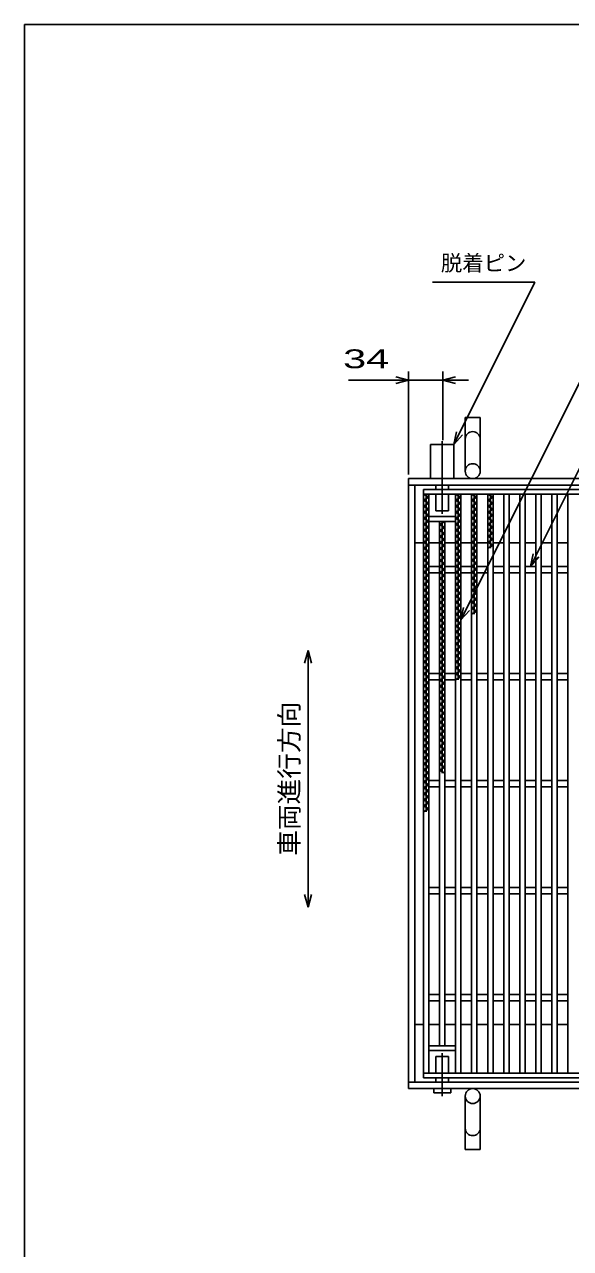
# Model space of a CAD drawing. Units: millimetres, scale not verified. Extents: x -4763 to 1389, y -3371 to 839.
# Drawn here: x -1379 to -868, y -305 to 839 of the extents above; entities that cross this region are included whole.
import ezdxf
from ezdxf.enums import TextEntityAlignment as Align

# ---------------------------------------------------------------- set-up
doc = ezdxf.new("R2010")
doc.units = ezdxf.units.MM
doc.header["$LTSCALE"] = 8
doc.linetypes.add('LONG_DASHED_DOTTED', pattern=[15.25, 12, -1.5, 0.25, -1.5])
for name, color, linetype, lineweight in [('0_2', 150, 'Continuous', 25), ('16', 3, 'Continuous', 25), ('19', 6, 'Continuous', 25), ('22', 4, 'Continuous', 25)]:
    doc.layers.add(name, color=color, linetype=linetype, lineweight=lineweight)
doc.styles.add('ベクトル', font='')
doc.styles.get('ベクトル').set_extended_font_data('ベクトル')

msp = doc.modelspace()

# ---------------------------------------------------------------- linework, layer by layer
at = {"layer": '0_2'}
for p, q in [((-1379.2, -921.2), (-1379.2, 838.8)), ((-1379.2, 838.8), (1388.8, 838.8))]:
    msp.add_line(p, q, dxfattribs=at)
at = {"layer": '16'}
for p, q in [((-1006, 404.352), (-461, 404.352)), ((-1006, 399.852), (-1006, 404.352)), ((-461, 399.852), (-1006, 399.852)), ((-1006, -141.148), (-1006, 399.852)), ((-1006, 399.852), (-1001, 399.852)), ((-1001, 397.052), (-1006, 399.852)), ((-1006, 394.252), (-1001, 397.052)), ((-1001, 391.452), (-1006, 394.252)), ((-1006, 388.652), (-1001, 391.452)), ((-1003.5, 103.052), (-1003.5, 399.852)), ((-1001, -141.148), (-1001, 399.852)), ((-976, -141.148), (-976, 399.852)), ((-976, 399.852), (-971, 399.852)), ((-971, 397.052), (-976, 399.852)), ((-976, 394.252), (-971, 397.052)), ((-971, 391.452), (-976, 394.252)), ((-976, 388.652), (-971, 391.452)), ((-973.5, 226.252), (-973.5, 399.852)), ((-971, -141.148), (-971, 399.852)), ((-961, -141.148), (-961, 399.852)), ((-961, 399.852), (-956, 399.852)), ((-956, 397.052), (-961, 399.852)), ((-961, 394.252), (-956, 397.052)), ((-956, 391.452), (-961, 394.252)), ((-961, 388.652), (-956, 391.452)), ((-958.5, 287.852), (-958.5, 399.852)), ((-956, -141.148), (-956, 399.852)), ((-946, -141.148), (-946, 399.852)), ((-946, 399.852), (-941, 399.852)), ((-941, 397.052), (-946, 399.852)), ((-946, 394.252), (-941, 397.052)), ((-941, 391.452), (-946, 394.252)), ((-946, 388.652), (-941, 391.452)), ((-943.5, 349.452), (-943.5, 399.852)), ((-941, -141.148), (-941, 399.852)), ((-931, -141.148), (-931, 399.852)), ((-931, 399.852), (-926, 399.852)), ((-926, -141.148), (-926, 399.852)), ((-916, -141.148), (-916, 399.852)), ((-916, 399.852), (-911, 399.852)), ((-911, -141.148), (-911, 399.852)), ((-901, -141.148), (-901, 399.852)), ((-901, 399.852), (-896, 399.852)), ((-896, -141.148), (-896, 399.852)), ((-886, -141.148), (-886, 399.852)), ((-886, 399.852), (-881, 399.852)), ((-881, -141.148), (-881, 399.852)), ((-871, -141.148), (-871, 399.852)), ((-871, 399.852), (-866, 399.852)), ((-1001, 385.852), (-1006, 388.652)), ((-1006, 383.052), (-1001, 385.852)), ((-1001, 380.252), (-1006, 383.052)), ((-1006, 377.452), (-1001, 380.252)), ((-1001, 378.852), (-976, 378.852)), ((-1001, 374.352), (-1001, 378.852)), ((-971, 385.852), (-976, 388.652)), ((-976, 383.052), (-971, 385.852)), ((-971, 380.252), (-976, 383.052)), ((-976, 377.452), (-971, 380.252)), ((-976, 378.852), (-976, 374.352)), ((-956, 385.852), (-961, 388.652)), ((-961, 383.052), (-956, 385.852)), ((-956, 380.252), (-961, 383.052)), ((-961, 377.452), (-956, 380.252)), ((-941, 385.852), (-946, 388.652)), ((-946, 383.052), (-941, 385.852)), ((-941, 380.252), (-946, 383.052)), ((-946, 377.452), (-941, 380.252)), ((-1001, 374.652), (-1006, 377.452)), ((-1006, 371.852), (-1001, 374.652)), ((-1001, 369.052), (-1006, 371.852)), ((-1006, 366.252), (-1001, 369.052)), ((-1001, 363.452), (-1006, 366.252)), ((-976, 374.352), (-1001, 374.352)), ((-991, -115.648), (-991, 374.352)), ((-991, 374.352), (-986, 374.352)), ((-986, 374.352), (-991, 374.352)), ((-986, 374.352), (-991, 371.552)), ((-991, 371.552), (-986, 368.752)), ((-986, 368.752), (-991, 365.952)), ((-988.5, 374.352), (-988.5, 139.152)), ((-986, -115.648), (-986, 374.352)), ((-971, 374.652), (-976, 377.452)), ((-976, 371.852), (-971, 374.652)), ((-971, 369.052), (-976, 371.852)), ((-976, 366.252), (-971, 369.052)), ((-971, 363.452), (-976, 366.252)), ((-956, 374.652), (-961, 377.452)), ((-961, 371.852), (-956, 374.652)), ((-956, 369.052), (-961, 371.852)), ((-961, 366.252), (-956, 369.052)), ((-956, 363.452), (-961, 366.252)), ((-941, 374.652), (-946, 377.452)), ((-946, 371.852), (-941, 374.652)), ((-941, 369.052), (-946, 371.852)), ((-946, 366.252), (-941, 369.052)), ((-941, 363.452), (-946, 366.252)), ((-1006, 360.652), (-1001, 363.452)), ((-1001, 357.852), (-1006, 360.652)), ((-1006, 355.052), (-1001, 357.852)), ((-1001, 352.252), (-1006, 355.052)), ((-991, 365.952), (-986, 363.152)), ((-986, 363.152), (-991, 360.352)), ((-991, 360.352), (-986, 357.552)), ((-986, 357.552), (-991, 354.752)), ((-991, 354.752), (-986, 351.952)), ((-976, 360.652), (-971, 363.452)), ((-971, 357.852), (-976, 360.652)), ((-976, 355.052), (-971, 357.852)), ((-971, 352.252), (-976, 355.052)), ((-961, 360.652), (-956, 363.452)), ((-956, 357.852), (-961, 360.652)), ((-961, 355.052), (-956, 357.852)), ((-956, 352.252), (-961, 355.052)), ((-946, 360.652), (-941, 363.452)), ((-941, 357.852), (-946, 360.652)), ((-946, 355.052), (-941, 357.852)), ((-941, 352.252), (-946, 355.052)), ((-1006, 349.452), (-1001, 352.252)), ((-1001, 346.652), (-1006, 349.452)), ((-1006, 343.852), (-1001, 346.652)), ((-1001, 341.052), (-1006, 343.852)), ((-986, 351.952), (-991, 349.152)), ((-991, 349.152), (-986, 346.352)), ((-986, 346.352), (-991, 343.552)), ((-991, 343.552), (-986, 340.752)), ((-976, 349.452), (-971, 352.252)), ((-971, 346.652), (-976, 349.452)), ((-976, 343.852), (-971, 346.652)), ((-971, 341.052), (-976, 343.852)), ((-961, 349.452), (-956, 352.252)), ((-956, 346.652), (-961, 349.452)), ((-961, 343.852), (-956, 346.652)), ((-956, 341.052), (-961, 343.852)), ((-946, 349.452), (-941, 352.252)), ((-1006, 338.252), (-1001, 341.052)), ((-1001, 335.452), (-1006, 338.252)), ((-1006, 332.652), (-1001, 335.452)), ((-1001, 329.852), (-1006, 332.652)), ((-1001, 332.352), (-991, 332.352)), ((-986, 340.752), (-991, 337.952)), ((-991, 337.952), (-986, 335.152)), ((-986, 335.152), (-991, 332.352)), ((-991, 332.352), (-986, 329.552)), ((-986, 332.352), (-976, 332.352)), ((-976, 338.252), (-971, 341.052)), ((-971, 335.452), (-976, 338.252)), ((-976, 332.652), (-971, 335.452)), ((-971, 329.852), (-976, 332.652)), ((-971, 332.352), (-961, 332.352)), ((-961, 338.252), (-956, 341.052)), ((-956, 335.452), (-961, 338.252)), ((-961, 332.652), (-956, 335.452)), ((-956, 329.852), (-961, 332.652)), ((-956, 332.352), (-946, 332.352)), ((-941, 332.352), (-931, 332.352)), ((-926, 332.352), (-916, 332.352)), ((-911, 332.352), (-901, 332.352)), ((-896, 332.352), (-886, 332.352)), ((-881, 332.352), (-871, 332.352)), ((-1006, 327.052), (-1001, 329.852)), ((-1001, 324.252), (-1006, 327.052)), ((-1006, 321.452), (-1001, 324.252)), ((-1001, 318.652), (-1006, 321.452)), ((-1001, 326.352), (-991, 326.352)), ((-986, 329.552), (-991, 326.752)), ((-991, 326.752), (-986, 323.952)), ((-986, 323.952), (-991, 321.152)), ((-991, 321.152), (-986, 318.352)), ((-986, 326.352), (-976, 326.352)), ((-976, 327.052), (-971, 329.852)), ((-971, 324.252), (-976, 327.052)), ((-976, 321.452), (-971, 324.252)), ((-971, 318.652), (-976, 321.452)), ((-971, 326.352), (-961, 326.352)), ((-961, 327.052), (-956, 329.852)), ((-956, 324.252), (-961, 327.052)), ((-961, 321.452), (-956, 324.252)), ((-956, 318.652), (-961, 321.452)), ((-956, 326.352), (-946, 326.352)), ((-941, 326.352), (-931, 326.352)), ((-926, 326.352), (-916, 326.352)), ((-911, 326.352), (-901, 326.352)), ((-896, 326.352), (-886, 326.352)), ((-881, 326.352), (-871, 326.352)), ((-1006, 315.852), (-1001, 318.652)), ((-1001, 313.052), (-1006, 315.852)), ((-1006, 310.252), (-1001, 313.052)), ((-1001, 307.452), (-1006, 310.252)), ((-986, 318.352), (-991, 315.552)), ((-991, 315.552), (-986, 312.752)), ((-986, 312.752), (-991, 309.952)), ((-991, 309.952), (-986, 307.152)), ((-976, 315.852), (-971, 318.652)), ((-971, 313.052), (-976, 315.852)), ((-976, 310.252), (-971, 313.052)), ((-971, 307.452), (-976, 310.252)), ((-961, 315.852), (-956, 318.652)), ((-956, 313.052), (-961, 315.852)), ((-961, 310.252), (-956, 313.052)), ((-956, 307.452), (-961, 310.252)), ((-1006, 304.652), (-1001, 307.452)), ((-1001, 301.852), (-1006, 304.652)), ((-1006, 299.052), (-1001, 301.852)), ((-1001, 296.252), (-1006, 299.052)), ((-986, 307.152), (-991, 304.352)), ((-991, 304.352), (-986, 301.552)), ((-986, 301.552), (-991, 298.752)), ((-991, 298.752), (-986, 295.952)), ((-976, 304.652), (-971, 307.452)), ((-971, 301.852), (-976, 304.652)), ((-976, 299.052), (-971, 301.852)), ((-971, 296.252), (-976, 299.052)), ((-961, 304.652), (-956, 307.452)), ((-956, 301.852), (-961, 304.652)), ((-961, 299.052), (-956, 301.852)), ((-956, 296.252), (-961, 299.052)), ((-1006, 293.452), (-1001, 296.252)), ((-1001, 290.652), (-1006, 293.452)), ((-1006, 287.852), (-1001, 290.652)), ((-1001, 285.052), (-1006, 287.852)), ((-986, 295.952), (-991, 293.152)), ((-991, 293.152), (-986, 290.352)), ((-986, 290.352), (-991, 287.552)), ((-991, 287.552), (-986, 284.752)), ((-976, 293.452), (-971, 296.252)), ((-971, 290.652), (-976, 293.452)), ((-976, 287.852), (-971, 290.652)), ((-971, 285.052), (-976, 287.852)), ((-961, 293.452), (-956, 296.252)), ((-956, 290.652), (-961, 293.452)), ((-961, 287.852), (-956, 290.652)), ((-1006, 282.252), (-1001, 285.052)), ((-1001, 279.452), (-1006, 282.252)), ((-1006, 276.652), (-1001, 279.452)), ((-1001, 273.852), (-1006, 276.652)), ((-986, 284.752), (-991, 281.952)), ((-991, 281.952), (-986, 279.152)), ((-986, 279.152), (-991, 276.352)), ((-991, 276.352), (-986, 273.552)), ((-976, 282.252), (-971, 285.052)), ((-971, 279.452), (-976, 282.252)), ((-976, 276.652), (-971, 279.452)), ((-971, 273.852), (-976, 276.652)), ((-1006, 271.052), (-1001, 273.852)), ((-1001, 268.252), (-1006, 271.052)), ((-1006, 265.452), (-1001, 268.252)), ((-1001, 262.652), (-1006, 265.452)), ((-986, 273.552), (-991, 270.752)), ((-991, 270.752), (-986, 267.952)), ((-986, 267.952), (-991, 265.152)), ((-991, 265.152), (-986, 262.352)), ((-976, 271.052), (-971, 273.852)), ((-971, 268.252), (-976, 271.052)), ((-976, 265.452), (-971, 268.252)), ((-971, 262.652), (-976, 265.452)), ((-1006, 259.852), (-1001, 262.652)), ((-1001, 257.052), (-1006, 259.852)), ((-1006, 254.252), (-1001, 257.052)), ((-1001, 251.452), (-1006, 254.252)), ((-986, 262.352), (-991, 259.552)), ((-991, 259.552), (-986, 256.752)), ((-986, 256.752), (-991, 253.952)), ((-991, 253.952), (-986, 251.152)), ((-976, 259.852), (-971, 262.652)), ((-971, 257.052), (-976, 259.852)), ((-976, 254.252), (-971, 257.052)), ((-971, 251.452), (-976, 254.252)), ((-1006, 248.652), (-1001, 251.452)), ((-1001, 245.852), (-1006, 248.652)), ((-1006, 243.052), (-1001, 245.852)), ((-1001, 240.252), (-1006, 243.052)), ((-1006, 237.452), (-1001, 240.252)), ((-986, 251.152), (-991, 248.352)), ((-991, 248.352), (-986, 245.552)), ((-986, 245.552), (-991, 242.752)), ((-991, 242.752), (-986, 239.952)), ((-976, 248.652), (-971, 251.452)), ((-971, 245.852), (-976, 248.652)), ((-976, 243.052), (-971, 245.852)), ((-971, 240.252), (-976, 243.052)), ((-976, 237.452), (-971, 240.252)), ((-1001, 234.652), (-1006, 237.452)), ((-1006, 231.852), (-1001, 234.652)), ((-1001, 229.052), (-1006, 231.852)), ((-1006, 226.252), (-1001, 229.052)), ((-1001, 232.352), (-991, 232.352)), ((-986, 239.952), (-991, 237.152)), ((-991, 237.152), (-986, 234.352)), ((-986, 234.352), (-991, 231.552)), ((-991, 231.552), (-986, 228.752)), ((-986, 232.352), (-976, 232.352)), ((-971, 234.652), (-976, 237.452)), ((-976, 231.852), (-971, 234.652)), ((-971, 229.052), (-976, 231.852)), ((-976, 226.252), (-971, 229.052)), ((-971, 232.352), (-961, 232.352)), ((-956, 232.352), (-946, 232.352)), ((-941, 232.352), (-931, 232.352)), ((-926, 232.352), (-916, 232.352)), ((-911, 232.352), (-901, 232.352)), ((-896, 232.352), (-886, 232.352)), ((-881, 232.352), (-871, 232.352)), ((-1001, 223.452), (-1006, 226.252)), ((-1006, 220.652), (-1001, 223.452)), ((-1001, 217.852), (-1006, 220.652)), ((-1006, 215.052), (-1001, 217.852)), ((-1001, 226.352), (-991, 226.352)), ((-986, 228.752), (-991, 225.952)), ((-991, 225.952), (-986, 223.152)), ((-986, 223.152), (-991, 220.352)), ((-991, 220.352), (-986, 217.552)), ((-986, 217.552), (-991, 214.752)), ((-986, 226.352), (-976, 226.352)), ((-971, 226.352), (-961, 226.352)), ((-956, 226.352), (-946, 226.352)), ((-941, 226.352), (-931, 226.352)), ((-926, 226.352), (-916, 226.352)), ((-911, 226.352), (-901, 226.352)), ((-896, 226.352), (-886, 226.352)), ((-881, 226.352), (-871, 226.352)), ((-1001, 212.252), (-1006, 215.052)), ((-1006, 209.452), (-1001, 212.252)), ((-1001, 206.652), (-1006, 209.452)), ((-1006, 203.852), (-1001, 206.652)), ((-991, 214.752), (-986, 211.952)), ((-986, 211.952), (-991, 209.152)), ((-991, 209.152), (-986, 206.352)), ((-986, 206.352), (-991, 203.552)), ((-1001, 201.052), (-1006, 203.852)), ((-1006, 198.252), (-1001, 201.052)), ((-1001, 195.452), (-1006, 198.252)), ((-1006, 192.652), (-1001, 195.452)), ((-991, 203.552), (-986, 200.752)), ((-986, 200.752), (-991, 197.952)), ((-991, 197.952), (-986, 195.152)), ((-986, 195.152), (-991, 192.352)), ((-1001, 189.852), (-1006, 192.652)), ((-1006, 187.052), (-1001, 189.852)), ((-1001, 184.252), (-1006, 187.052)), ((-1006, 181.452), (-1001, 184.252)), ((-991, 192.352), (-986, 189.552)), ((-986, 189.552), (-991, 186.752)), ((-991, 186.752), (-986, 183.952)), ((-986, 183.952), (-991, 181.152)), ((-1001, 178.652), (-1006, 181.452)), ((-1006, 175.852), (-1001, 178.652)), ((-1001, 173.052), (-1006, 175.852)), ((-1006, 170.252), (-1001, 173.052)), ((-991, 181.152), (-986, 178.352)), ((-986, 178.352), (-991, 175.552)), ((-991, 175.552), (-986, 172.752)), ((-986, 172.752), (-991, 169.952)), ((-1001, 167.452), (-1006, 170.252)), ((-1006, 164.652), (-1001, 167.452)), ((-1001, 161.852), (-1006, 164.652)), ((-1006, 159.052), (-1001, 161.852)), ((-991, 169.952), (-986, 167.152)), ((-986, 167.152), (-991, 164.352)), ((-991, 164.352), (-986, 161.552)), ((-986, 161.552), (-991, 158.752)), ((-1001, 156.252), (-1006, 159.052)), ((-1006, 153.452), (-1001, 156.252)), ((-1001, 150.652), (-1006, 153.452)), ((-1006, 147.852), (-1001, 150.652)), ((-991, 158.752), (-986, 155.952)), ((-986, 155.952), (-991, 153.152)), ((-991, 153.152), (-986, 150.352)), ((-986, 150.352), (-991, 147.552)), ((-1001, 145.052), (-1006, 147.852)), ((-1006, 142.252), (-1001, 145.052)), ((-1001, 139.452), (-1006, 142.252)), ((-1006, 136.652), (-1001, 139.452)), ((-991, 147.552), (-986, 144.752)), ((-986, 144.752), (-991, 141.952)), ((-991, 141.952), (-986, 139.152)), ((-1001, 133.852), (-1006, 136.652)), ((-1006, 131.052), (-1001, 133.852)), ((-1001, 128.252), (-1006, 131.052)), ((-1006, 125.452), (-1001, 128.252)), ((-1001, 132.352), (-991, 132.352)), ((-1001, 126.352), (-991, 126.352)), ((-986, 132.352), (-976, 132.352)), ((-986, 126.352), (-976, 126.352)), ((-971, 132.352), (-961, 132.352)), ((-971, 126.352), (-961, 126.352)), ((-956, 132.352), (-946, 132.352)), ((-956, 126.352), (-946, 126.352)), ((-941, 132.352), (-931, 132.352)), ((-941, 126.352), (-931, 126.352)), ((-926, 132.352), (-916, 132.352)), ((-926, 126.352), (-916, 126.352)), ((-911, 132.352), (-901, 132.352)), ((-911, 126.352), (-901, 126.352)), ((-896, 132.352), (-886, 132.352)), ((-896, 126.352), (-886, 126.352)), ((-881, 132.352), (-871, 132.352)), ((-881, 126.352), (-871, 126.352)), ((-1001, 122.652), (-1006, 125.452)), ((-1006, 119.852), (-1001, 122.652)), ((-1001, 117.052), (-1006, 119.852)), ((-1006, 114.252), (-1001, 117.052)), ((-1001, 111.452), (-1006, 114.252)), ((-1006, 108.652), (-1001, 111.452)), ((-1001, 105.852), (-1006, 108.652)), ((-1006, 103.052), (-1001, 105.852)), ((-1001, 32.352), (-991, 32.352)), ((-1001, 26.352), (-991, 26.352)), ((-986, 32.352), (-976, 32.352)), ((-986, 26.352), (-976, 26.352)), ((-971, 32.352), (-961, 32.352)), ((-971, 26.352), (-961, 26.352)), ((-956, 32.352), (-946, 32.352)), ((-956, 26.352), (-946, 26.352)), ((-941, 32.352), (-931, 32.352)), ((-941, 26.352), (-931, 26.352)), ((-926, 32.352), (-916, 32.352)), ((-926, 26.352), (-916, 26.352)), ((-911, 32.352), (-901, 32.352)), ((-911, 26.352), (-901, 26.352)), ((-896, 32.352), (-886, 32.352)), ((-896, 26.352), (-886, 26.352)), ((-881, 32.352), (-871, 32.352)), ((-881, 26.352), (-871, 26.352)), ((-1001, -67.648), (-991, -67.648)), ((-986, -67.648), (-976, -67.648)), ((-971, -67.648), (-961, -67.648)), ((-956, -67.648), (-946, -67.648)), ((-941, -67.648), (-931, -67.648)), ((-926, -67.648), (-916, -67.648)), ((-911, -67.648), (-901, -67.648)), ((-896, -67.648), (-886, -67.648)), ((-881, -67.648), (-871, -67.648)), ((-1001, -73.648), (-991, -73.648)), ((-986, -73.648), (-976, -73.648)), ((-971, -73.648), (-961, -73.648)), ((-956, -73.648), (-946, -73.648)), ((-941, -73.648), (-931, -73.648)), ((-926, -73.648), (-916, -73.648)), ((-911, -73.648), (-901, -73.648)), ((-896, -73.648), (-886, -73.648)), ((-881, -73.648), (-871, -73.648)), ((-1001, -115.648), (-976, -115.648)), ((-1001, -120.148), (-1001, -115.648)), ((-1001, -120.148), (-976, -120.148)), ((-991, -115.648), (-986, -115.648)), ((-976, -120.148), (-976, -115.648)), ((-1006, -141.148), (-461, -141.148)), ((-1006, -145.648), (-1006, -141.148)), ((-1006, -141.148), (-1001, -141.148)), ((-461, -145.648), (-1006, -145.648)), ((-976, -141.148), (-971, -141.148)), ((-961, -141.148), (-956, -141.148)), ((-946, -141.148), (-941, -141.148)), ((-931, -141.148), (-926, -141.148)), ((-916, -141.148), (-911, -141.148)), ((-901, -141.148), (-896, -141.148)), ((-886, -141.148), (-881, -141.148)), ((-871, -141.148), (-866, -141.148))]:
    msp.add_line(p, q, dxfattribs=at)
at = {"layer": '19'}
for p, q in [((-967, 421.352), (-967, 471.352)), ((-967, 471.352), (-953, 471.352)), ((-953, 421.352), (-953, 471.352)), ((-999.5, 414.352), (-999.5, 446.352)), ((-999.5, 446.352), (-977.5, 446.352)), ((-977.5, 446.352), (-977.5, 414.352)), ((-1020, 414.352), (-447, 414.352)), ((-1020, -155.648), (-1020, 414.352)), ((-1020, 408.352), (-447, 408.352)), ((-1014, -149.648), (-1014, 408.352)), ((-994.5, 404.352), (-994.5, 408.352)), ((-982.5, 404.352), (-982.5, 408.352)), ((-994.5, 384.352), (-994.5, 399.852)), ((-982.5, 384.352), (-982.5, 399.852)), ((-994.5, 384.352), (-982.5, 384.352)), ((-1014, 354.352), (-1006, 354.352)), ((-1001, 354.352), (-991, 354.352)), ((-986, 354.352), (-976, 354.352)), ((-971.667, 354.352), (-961, 354.352)), ((-956, 354.352), (-946, 354.352)), ((-941, 354.352), (-931, 354.352)), ((-926, 354.352), (-916, 354.352)), ((-911, 354.352), (-901, 354.352)), ((-896, 354.352), (-886, 354.352)), ((-881, 354.352), (-871, 354.352)), ((-1014, -95.648), (-1006, -95.648)), ((-1001, -95.648), (-991, -95.648)), ((-986, -95.648), (-976, -95.648)), ((-971, -95.648), (-961, -95.648)), ((-956, -95.648), (-946, -95.648)), ((-941, -95.648), (-931, -95.648)), ((-926, -95.648), (-916, -95.648)), ((-911, -95.648), (-901, -95.648)), ((-896, -95.648), (-886, -95.648)), ((-881, -95.648), (-871, -95.648)), ((-994.5, -141.148), (-994.5, -125.648)), ((-994.5, -125.648), (-982.5, -125.648)), ((-982.5, -141.148), (-982.5, -125.648)), ((-994.5, -149.648), (-994.5, -145.648)), ((-982.5, -149.648), (-982.5, -145.648)), ((-1020, -149.648), (-447, -149.648)), ((-1020, -155.648), (-447, -155.648)), ((-996.5, -159.648), (-996.5, -155.648)), ((-996.5, -159.648), (-980.5, -159.648)), ((-980.5, -159.648), (-980.5, -155.648)), ((-967, -212.648), (-967, -162.648)), ((-953, -212.648), (-953, -162.648)), ((-967, -212.648), (-953, -212.648))]:
    msp.add_line(p, q, dxfattribs=at)
at = {"layer": '19', "linetype": 'LONG_DASHED_DOTTED'}
for p, q in [((-988.5, 449.352), (-988.5, 381.352)), ((-988.5, -162.648), (-988.5, -122.648))]:
    msp.add_line(p, q, dxfattribs=at)
at = {"layer": '19'}
for centre in [(-960, 421.352), (-960, -162.648)]:
    msp.add_circle(centre, 7, dxfattribs=at)
for centre, start, end in [((-960, 451.352), 0, 180), ((-960, -192.648), 180, 0)]:
    msp.add_arc(centre, 7, start, end, dxfattribs=at)
at = {"layer": '22'}
for p, q in [((-971, 282.352), (-795.75, 632.852)), ((-997.75, 597.852), (-901.75, 597.852)), ((-977.5, 446.352), (-901.75, 597.852)), ((-906, 332.352), (-773.25, 597.852)), ((-1076, 506.352), (-1020, 506.352)), ((-1020, 506.352), (-1032, 509.552)), ((-1032, 503.152), (-1020, 506.352)), ((-1020, 418.352), (-1020, 514.352)), ((-1020, 506.352), (-988, 506.352)), ((-988, 450.348), (-988, 514.352)), ((-988, 506.352), (-976, 509.552)), ((-976, 503.152), (-988, 506.352)), ((-988, 506.352), (-964, 506.352)), ((-977.5, 446.352), (-975.1, 458.032)), ((-977.5, 446.352), (-969.5, 455.152)), ((-906, 332.352), (-903.6, 344.032)), ((-906, 332.352), (-898, 341.152)), ((-971, 282.352), (-968.6, 294.032)), ((-971, 282.352), (-963, 291.152)), ((-1114, 253.852), (-1117.2, 241.852)), ((-1110.8, 241.852), (-1114, 253.852)), ((-1114, 253.852), (-1114, 13.852)), ((-1114, 13.852), (-1117.2, 25.852)), ((-1110.8, 25.852), (-1114, 13.852))]:
    msp.add_line(p, q, dxfattribs=at)

# ---------------------------------------------------------------- texts
at = {"layer": '22', "color": 2, "style": 'ベクトル'}
msp.add_text('脱着ピン', height=14.66, dxfattribs=at).set_placement((-989.75, 615.852), align=Align.MIDDLE_LEFT)
at = {"layer": '22', "color": 2, "style": 'ベクトル', "width": 1.65}
msp.add_text(' 34 ', height=17.6, dxfattribs=at).set_placement((-1092, 526.352), align=Align.MIDDLE_LEFT)
at = {"layer": '22', "color": 2, "style": 'ベクトル'}
msp.add_text('車両進行方向', height=17.6, rotation=90, dxfattribs=at).set_placement((-1131.6, 61.852), align=Align.MIDDLE_LEFT)

doc.saveas('drawing.dxf')
